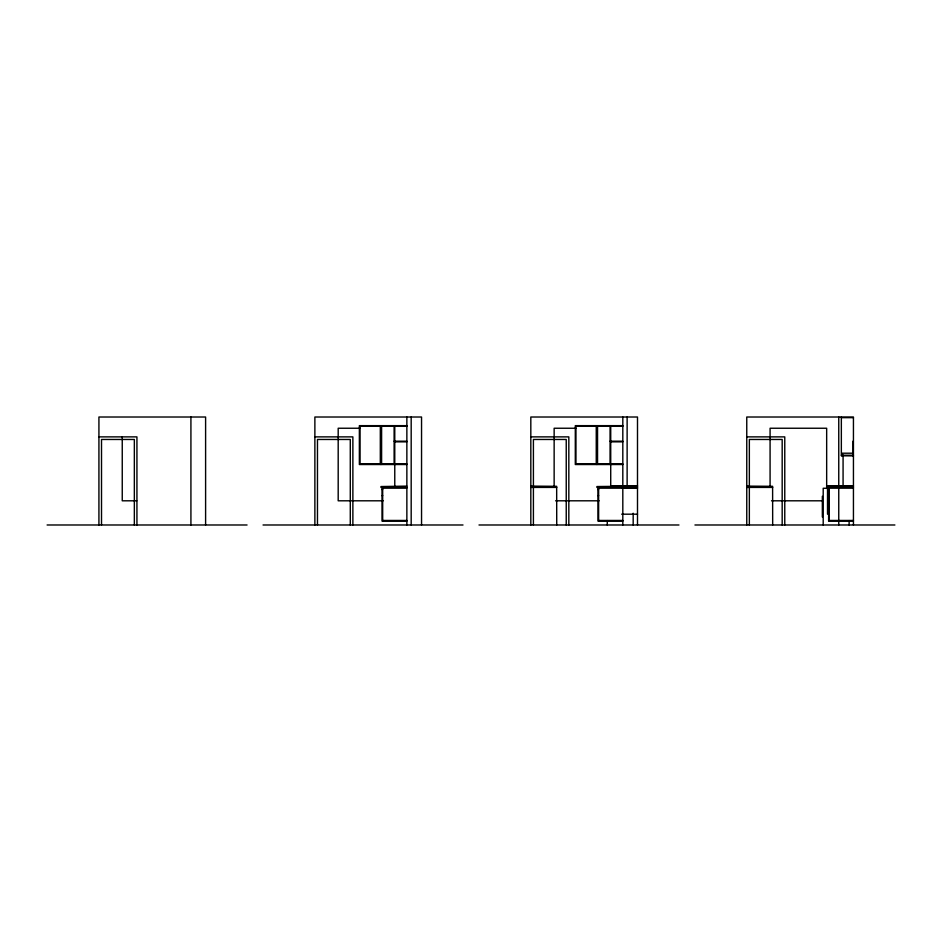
<?xml version="1.0" encoding="UTF-8"?>
<svg xmlns="http://www.w3.org/2000/svg" width="942" height="942" viewBox="0 0 942 942"><rect width="100%" height="100%" fill="white"/><g stroke="black" fill="none" stroke-linecap="round" stroke-linejoin="round"><path stroke-width="1.41" d="M827.959 486.119L827.523 487.414L853.44 487.414M841.347 417.659L853.44 417.659M406.862 425.654L359.361 425.654L359.361 464.524L406.862 464.524M622.815 425.654L575.303 425.654L575.303 464.524L622.815 464.524M406.862 426.302L381.604 426.302L381.604 463.876L406.862 463.876M622.815 426.302L597.546 426.302L597.546 463.876L622.815 463.876M359.95 428.245L338.19 428.245L338.19 500.803L383.17 500.803M575.903 428.245L554.143 428.245L554.143 486.284M98.922 436.876L136.931 436.876L136.931 524.988M314.875 436.876L352.873 436.876L352.873 524.988M530.817 436.876L568.827 436.876L568.827 524.988M746.759 436.876L784.768 436.876L784.768 524.988M394.121 441.197L406.862 441.197M610.063 441.197L622.815 441.197M394.769 441.845L406.862 441.845M610.722 441.845L622.815 441.845M853.005 453.208L841.783 453.208L841.783 455.798M841.347 455.233L853.44 455.233M853.44 455.881L841.347 455.798L841.347 417.012M637.498 485.895L611.582 486.119M853.44 485.895L827.523 485.895L853.44 486.119M406.862 486.119L380.957 486.543L380.957 487.414L406.862 487.414M530.817 486.119L556.663 486.308L556.734 524.988M637.498 486.119L596.898 486.543L596.898 487.414L637.498 487.414M746.759 486.119L772.605 486.308L772.676 524.988M613.101 486.331L635.98 486.331M829.042 486.331L851.921 486.331M530.817 487.414L556.734 487.414M746.759 487.414L772.676 487.414M382.676 488.062L406.862 488.062M598.629 488.062L622.815 488.062M829.254 488.062L853.44 488.062M621.661 488.274L637.498 488.274M828.96 488.274L823.202 488.274L823.202 524.988M382.028 489.569L382.676 489.569M597.97 489.569L598.629 489.569M828.607 489.569L829.254 489.569M382.028 495.622L382.676 495.622M597.97 495.622L598.629 495.622M828.607 495.622L829.254 495.622M136.755 500.803L122.248 500.803L122.248 436.947M555.592 500.803L599.112 500.803M771.533 500.803L822.307 500.803M621.661 514.191L637.498 514.191M382.676 520.455L406.862 520.455M598.629 520.455L622.815 520.455M829.254 520.455L853.44 520.455M406.862 521.103L382.028 521.103L382.028 487.414M622.815 521.103L597.97 521.103L597.97 487.414M853.44 521.103L828.607 521.103L828.607 486.119M47.1 524.988L247.063 524.988M263.042 524.988L463.005 524.988M478.995 524.988L678.958 524.988M694.937 524.988L894.9 524.988M853.44 524.988L853.44 417.012L746.759 417.012L746.759 524.988M853.005 441.162L853.005 455.798M849.119 520.585L849.119 524.988M843.078 454.951L843.078 487.049M838.757 417.012L838.757 524.988M829.254 487.414L829.254 521.103M827.523 488.274L827.523 514.191M826.664 487.744L826.664 428.245L770.085 428.245L770.085 486.284M822.342 496.269L822.342 516.993M782.178 524.988L782.178 439.467L749.349 439.467L749.349 524.988M637.498 524.988L637.498 417.012L530.817 417.012L530.817 524.988M636.415 486.119L636.415 487.414M634.037 486.119L634.037 487.414M633.177 513.237L633.177 524.988M627.125 417.012L627.125 487.049M622.815 417.012L622.815 524.988M610.722 425.654L610.722 486.284M610.063 425.654L610.063 464.524M607.26 520.585L607.26 524.988M598.629 487.414L598.629 521.103M596.898 425.654L596.898 464.524M566.236 524.988L566.236 439.467L533.408 439.467L533.408 524.988M421.545 524.988L421.545 417.012L314.875 417.012L314.875 524.988M411.183 417.012L411.183 524.988M406.862 417.012L406.862 524.988M394.769 425.654L394.769 486.284M394.121 425.654L394.121 464.524M382.676 487.414L382.676 521.103M380.957 425.654L380.957 464.524M350.283 524.988L350.283 439.467L317.466 439.467L317.466 524.988M205.603 524.988L205.603 417.012L98.922 417.012L98.922 524.988M190.92 417.012L190.92 524.988M134.341 524.988L134.341 439.467L101.512 439.467L101.512 524.988M380.309 426.302L360.009 426.302L360.009 463.876L380.309 463.876L380.309 426.302M596.251 426.302L575.951 426.302L575.951 463.876L596.251 463.876L596.251 426.302"/></g></svg>
